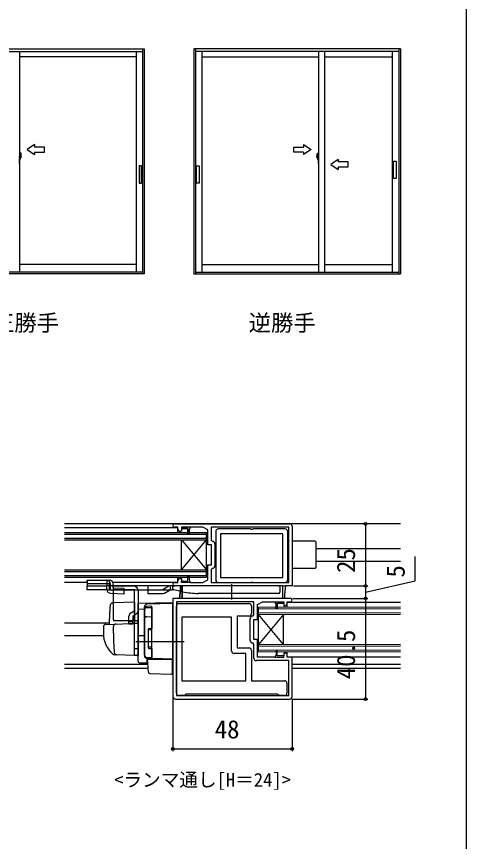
# Model space of a CAD drawing. Units: millimetres, scale not verified. Extents: x -438 to 438, y -652 to 648.
# Drawn here: x 256.3 to 437.5, y -320.3 to 11.5 of the extents above; entities that cross this region are included whole.
import ezdxf
from ezdxf.enums import TextEntityAlignment as Align

# ---------------------------------------------------------------- set-up
doc = ezdxf.new("R2010")
doc.units = ezdxf.units.MM
doc.header["$LTSCALE"] = 4
for name, color, linetype in [('0-1_USER1', 3, 'Continuous'), ('0-2_YKK_11', 7, 'Continuous'), ('0-3_YKK_12', 2, 'Continuous'), ('0-4_YKK_13', 4, 'Continuous'), ('0-5_YKK_A1', 4, 'Continuous'), ('0-6_YKK_D', 6, 'Continuous'), ('0-7_YKK_ZWAK', 7, 'Continuous')]:
    doc.layers.add(name, color=color, linetype=linetype)
doc.styles.add('ＭＳ ゴシック', font='')
doc.styles.get('ＭＳ ゴシック').set_extended_font_data('MS Gothic')

msp = doc.modelspace()

# ---------------------------------------------------------------- linework, layer by layer
at = {"layer": '0-2_YKK_11'}
for p, q in [((320.02, -192.488), (366.32, -192.488)), ((336.52, -195.588), (336.52, -215.088)), ((365.52, -215.088), (365.52, -195.588)), ((336.22, -200.588), (336.22, -209.388)), ((320.72, -260.588), (320.72, -225.588)), ((321.72, -224.588), (349.92, -224.588)), ((350.92, -225.588), (350.92, -228.588)), ((350.42, -239.388), (350.42, -230.588)), ((365.22, -256.588), (365.22, -260.588)), ((320.32, -262.988), (366.32, -262.988))]:
    msp.add_line(p, q, dxfattribs=at)
for points in [[(367.32, -193.488), (367.32, -217.488), (364.62, -217.488), (364.22, -220.988), (364.22, -222.188), (363.92, -222.488), (363.62, -222.188), (363.62, -217.488), (364.62, -217.488), (364.22, -220.988), (364.22, -222.188), (363.92, -222.488), (363.62, -222.188), (363.62, -217.488), (320.02, -217.488)], [(321.32, -194.488), (321.32, -193.888), (320.02, -193.888)], [(322.32, -214.488), (322.72, -214.488), (322.72, -215.588), (325.32, -215.588), (325.32, -213.488), (325.82, -213.488), (325.82, -215.088), (326.32, -216.088), (331.32, -216.088), (333.32, -215.088), (333.32, -208.988), (334.82, -208.988), (334.82, -200.988), (333.32, -200.988), (333.32, -194.888), (331.32, -193.888), (326.32, -193.888), (325.82, -194.888), (325.82, -196.488), (325.32, -196.488), (325.32, -194.388), (322.72, -194.388), (322.72, -195.488), (322.32, -195.488)], [(334.72, -216.088), (365.92, -216.088), (365.92, -193.888), (334.72, -193.888), (334.72, -199.088), (335.22, -199.588)], [(364.52, -194.588), (351.54, -194.588), (351.28, -194.738), (350.76, -194.738), (350.5, -194.588), (337.52, -194.588)], [(335.22, -210.388), (334.72, -210.888), (334.72, -216.088)], [(320.02, -216.088), (321.32, -216.088), (321.32, -215.488)], [(366.62, -222.488), (323.02, -222.488), (323.02, -217.788), (322.72, -217.488), (322.42, -217.788), (322.42, -218.988), (322.02, -222.488), (319.32, -222.488), (319.32, -261.988)], [(337.52, -216.088), (350.5, -216.088), (350.76, -215.938), (351.28, -215.938), (351.54, -216.088), (364.52, -216.088)], [(351.42, -229.588), (351.92, -229.088), (351.92, -223.888), (320.72, -223.888), (320.72, -261.588)], [(364.32, -244.488), (363.92, -244.488), (363.92, -245.588), (361.32, -245.588), (361.32, -243.488), (360.82, -243.488), (360.82, -245.088), (360.32, -246.088), (353.32, -246.088), (353.32, -238.988), (351.82, -238.988), (351.82, -230.988), (353.32, -230.988), (353.32, -224.888), (355.32, -223.888), (360.32, -223.888), (360.82, -224.888), (360.82, -226.488), (361.32, -226.488), (361.32, -224.388), (363.92, -224.388), (363.92, -225.488), (364.32, -225.488)], [(365.32, -224.488), (365.32, -223.888), (366.62, -223.888)], [(342.92, -243.588), (342.92, -229.988), (322.92, -229.988), (322.92, -255.588)], [(349.92, -229.588), (345.12, -229.588), (345.12, -242.388), (349.92, -242.388)], [(351.92, -246.488), (351.92, -240.888), (351.42, -240.388)], [(322.92, -255.588), (348.72, -255.588), (348.72, -244.588), (343.92, -244.588)], [(350.92, -243.388), (350.92, -255.588), (364.22, -255.588)], [(367.32, -261.988), (367.32, -246.088), (365.32, -246.088), (365.32, -245.488)], [(320.72, -261.588), (365.92, -261.588), (365.92, -247.488), (352.92, -247.488)], [(361.42, -260.988), (324.52, -260.988), (324.22, -261.288), (323.92, -261.588), (321.72, -261.588)], [(364.22, -261.588), (362.02, -261.588), (361.72, -261.288), (361.42, -260.988)]]:
    msp.add_lwpolyline(points, dxfattribs=at)
for points in [[(326.32, -193.888), (322.72, -193.888), (322.72, -194.388), (325.32, -194.388), (325.32, -196.488), (325.82, -196.488), (325.82, -194.888)], [(363.52, -196.588), (338.52, -196.588), (338.52, -214.088), (363.52, -214.088)], [(326.32, -216.088), (322.72, -216.088), (322.72, -215.588), (325.32, -215.588), (325.32, -213.488), (325.82, -213.488), (325.82, -215.088)], [(323.02, -217.788), (323.02, -222.488), (322.02, -222.488), (322.42, -218.988), (322.42, -217.788), (322.72, -217.488)], [(360.32, -223.888), (363.92, -223.888), (363.92, -224.388), (361.32, -224.388), (361.32, -226.488), (360.82, -226.488), (360.82, -224.888)], [(360.32, -246.088), (363.92, -246.088), (363.92, -245.588), (361.32, -245.588), (361.32, -243.488), (360.82, -243.488), (360.82, -245.088)]]:
    msp.add_lwpolyline(points, close=True, dxfattribs=at)
for centre, radius, start, end in [((320.02, -193.188), 0.7, 89.99999, 270.00001), ((322.32, -194.488), 1, 180.00001, 269.99999), ((337.52, -195.588), 1, 90.00001, 179.99999), ((364.52, -195.588), 1, 0.00001, 89.99999), ((366.32, -193.488), 1, 0.00001, 89.99999), ((335.22, -200.588), 1, 0.00001, 89.99999), ((335.22, -209.388), 1, 270.00001, 359.99999), ((322.32, -215.488), 1, 90.00001, 179.99999), ((337.52, -215.088), 1, 180.00001, 269.99999), ((364.52, -215.088), 1, 270.00001, 359.99999), ((320.02, -216.788), 0.7, 89.99999, 270.00001), ((321.72, -225.588), 1, 90.00001, 179.99999), ((349.92, -225.588), 1, 0.00001, 89.99999), ((364.32, -224.488), 1, 270.00001, 359.99999), ((366.62, -223.188), 0.7, 269.99999, 90.00001), ((349.92, -228.588), 1, 270.00001, 359.99999), ((351.42, -230.588), 1, 90.00001, 179.99999), ((351.42, -239.388), 1, 180.00001, 269.99999), ((343.92, -243.588), 1, 180.00001, 269.99999), ((349.92, -243.388), 1, 0.00001, 89.99999), ((364.32, -245.488), 1, 0.00001, 89.99999), ((352.92, -246.488), 1, 180.00001, 269.99999), ((364.22, -256.588), 1, 0.00001, 89.99999), ((320.32, -261.988), 1, 180.00001, 269.99999), ((321.72, -260.588), 1, 180.00001, 269.99999), ((364.22, -260.588), 1, 270.00001, 359.99999), ((366.32, -261.988), 1, 270.00001, 359.99999)]:
    msp.add_arc(centre, radius, start, end, dxfattribs=at)
at = {"layer": '0-3_YKK_12'}
for p, q in [((410.941, -192.489), (275.699, -192.489)), ((275.699, -193.989), (321.122, -193.989)), ((321.32, -195.988), (321.32, -194.388)), ((275.699, -195.989), (332.82, -195.989)), ((275.699, -196.689), (332.82, -196.689)), ((275.699, -198.289), (332.82, -198.289)), ((275.699, -198.989), (332.82, -198.989)), ((322.82, -210.989), (322.82, -198.989)), ((322.82, -210.989), (332.82, -198.989)), ((322.82, -198.989), (332.82, -210.989)), ((332.82, -213.989), (332.82, -195.989)), ((376.82, -202.489), (410.941, -202.489)), ((376.82, -207.489), (410.941, -207.489)), ((275.699, -210.989), (332.82, -210.989)), ((275.699, -211.689), (332.82, -211.689)), ((275.699, -213.289), (332.82, -213.289)), ((275.699, -213.989), (332.82, -213.989)), ((321.32, -215.588), (321.32, -213.988)), ((275.699, -215.988), (284.72, -215.988)), ((295.046, -215.988), (321.12, -215.988)), ((365.32, -225.988), (365.32, -224.388)), ((365.518, -223.989), (410.941, -223.989)), ((353.82, -225.988), (410.941, -225.846)), ((353.82, -243.988), (353.82, -225.988)), ((353.82, -226.688), (410.941, -226.546)), ((353.82, -228.288), (410.941, -228.146)), ((353.82, -228.988), (410.941, -228.846)), ((363.82, -240.988), (353.82, -228.988)), ((363.82, -228.988), (353.82, -240.988)), ((363.82, -240.988), (363.82, -228.988)), ((293.647, -232.489), (275.699, -232.489)), ((291.357, -237.489), (275.699, -237.489)), ((353.82, -240.988), (410.941, -240.846)), ((353.82, -241.688), (410.941, -241.546)), ((353.82, -243.288), (410.941, -243.146)), ((353.82, -243.988), (410.941, -243.846)), ((365.32, -245.588), (365.32, -243.988)), ((365.521, -245.988), (410.941, -245.988)), ((275.699, -248.989), (309.195, -248.989)), ((275.699, -250.489), (309.326, -250.489)), ((319.02, -248.989), (319.32, -248.989)), ((319.02, -250.489), (319.32, -250.489)), ((367.32, -248.989), (410.941, -248.989)), ((367.32, -250.489), (410.941, -250.489))]:
    msp.add_line(p, q, dxfattribs=at)
at = {"layer": '0-4_YKK_13'}
for p, q in [((376.52, -199.489), (367.354, -199.489)), ((376.82, -199.789), (376.82, -210.189)), ((376.52, -210.489), (367.354, -210.489)), ((284.72, -215.628), (284.72, -215.188)), ((284.72, -215.628), (284.72, -217.488)), ((292.72, -215.188), (293.72, -215.188)), ((292.72, -215.628), (292.72, -217.488)), ((292.72, -216.688), (284.72, -216.688)), ((293.72, -216.688), (292.72, -216.688)), ((319.32, -217.488), (292.72, -217.488)), ((292.72, -218.899), (292.72, -217.488)), ((293.72, -218.988), (293.72, -216.688)), ((294.186, -217.488), (294.186, -216.688)), ((294.186, -218.898), (294.186, -217.488)), ((295.22, -217.488), (295.22, -216.688)), ((295.22, -218.188), (295.22, -217.488)), ((295.22, -218.188), (299.42, -218.379)), ((295.32, -230.988), (295.32, -217.488)), ((295.32, -217.488), (303.32, -217.488)), ((299.42, -218.379), (299.711, -218.688)), ((299.702, -218.988), (299.711, -218.688)), ((309.22, -217.488), (309.22, -218.988)), ((317.818, -217.488), (315.218, -218.988)), ((318.22, -217.488), (318.22, -218.988)), ((319.165, -218.988), (319.27, -218.838)), ((319.27, -218.838), (319.37, -218.838)), ((319.37, -218.838), (319.475, -218.988)), ((361.82, -217.488), (319.82, -217.488)), ((342.92, -216.788), (342.92, -222.988)), ((361.82, -217.488), (362.32, -217.488)), ((362.32, -217.488), (362.32, -219.988)), ((292.72, -218.988), (319.165, -218.988)), ((294.174, -220.398), (299.651, -220.628)), ((303.82, -218.988), (295.32, -218.988)), ((299.651, -220.628), (299.702, -218.988)), ((303.82, -231.488), (303.82, -218.988)), ((305.32, -219.488), (305.32, -227.315)), ((309.22, -218.988), (309.22, -220.488)), ((309.22, -220.488), (315.352, -220.488)), ((315.852, -220.354), (318.22, -218.988)), ((319.475, -218.988), (319.165, -218.988)), ((319.475, -218.988), (319.526, -218.988)), ((323.212, -219.822), (319.715, -219.073)), ((361.82, -220.488), (329.498, -220.488)), ((295.32, -224.337), (294.993, -224.348)), ((303.82, -224.04), (295.32, -224.337)), ((303.82, -224.04), (303.82, -231.488)), ((319.32, -224.288), (305.32, -224.532)), ((305.32, -224.988), (305.32, -224.976)), ((305.32, -225.188), (305.32, -224.988)), ((319.32, -224.488), (308.785, -224.855)), ((319.32, -246.988), (319.32, -224.288)), ((302.275, -228.368), (303.82, -227.315)), ((303.12, -229.607), (304.665, -228.554)), ((305.32, -226.761), (307.82, -226.726)), ((305.32, -227.315), (305.32, -245.488)), ((307.82, -226.72), (307.82, -225.855)), ((307.82, -226.72), (307.82, -245.62)), ((307.82, -245.261), (307.82, -227.184)), ((310.82, -225.655), (308.785, -225.718)), ((308.785, -226.184), (310.82, -226.113)), ((310.82, -229.311), (310.82, -225.655)), ((310.82, -226.113), (310.82, -234.632)), ((304.32, -231.488), (295.454, -231.488)), ((301.62, -231.738), (303.12, -231.738)), ((303.12, -229.607), (303.12, -231.488)), ((303.12, -232.815), (303.12, -231.488)), ((303.82, -231.488), (303.82, -232.54)), ((308.785, -229.884), (310.82, -229.813)), ((310.82, -230.275), (310.82, -229.311)), ((291.32, -233.942), (291.32, -236.488)), ((292.285, -232.943), (296.072, -232.811)), ((295.32, -236.488), (295.32, -233.785)), ((296.072, -232.811), (304.803, -232.506)), ((305.32, -233.005), (305.32, -243.488)), ((309.32, -234.932), (309.32, -242.332)), ((310.82, -235.132), (309.32, -235.132)), ((309.62, -234.632), (310.82, -234.632)), ((305.32, -236.788), (305.32, -236.188)), ((305.32, -237.788), (305.32, -237.188)), ((307.82, -237.488), (305.32, -237.531)), ((323.82, -239.987), (304.32, -239.987)), ((305.32, -240.788), (305.32, -240.188)), ((305.32, -241.788), (305.32, -241.188)), ((305.32, -241.788), (305.32, -241.188)), ((305.32, -241.788), (305.32, -241.188)), ((305.32, -241.788), (305.32, -243.488)), ((305.32, -241.788), (305.32, -243.488)), ((310.82, -242.132), (309.32, -242.132)), ((296.579, -245.182), (295.731, -245.153)), ((304.576, -245.462), (295.747, -245.153)), ((305.32, -242.788), (303.82, -242.788)), ((305.282, -243.742), (305.088, -245.036)), ((305.32, -243.488), (305.282, -243.742)), ((309.62, -242.632), (310.82, -242.632)), ((310.82, -242.632), (310.82, -246.332)), ((305.811, -248.353), (308.785, -248.404)), ((310.82, -246.332), (308.785, -246.261)), ((310.82, -246.691), (308.785, -246.62)), ((308.785, -246.62), (308.785, -248.404)), ((309.336, -250.598), (309.296, -250.141)), ((309.477, -252.215), (309.336, -250.598)), ((319.02, -250.966), (319.02, -252.677)), ((309.958, -252.671), (318.71, -252.977))]:
    msp.add_line(p, q, dxfattribs=at)
for points in [[(284.72, -215.188), (292.72, -215.188), (292.72, -215.628)], [(292.72, -218.988), (284.72, -218.988), (284.72, -217.488), (292.72, -217.488)], [(319.32, -218.584), (319.32, -217.488), (319.82, -217.488)], [(305.32, -237.531), (305.32, -226.761), (305.32, -224.532)], [(303.12, -232.815), (301.62, -232.815), (301.62, -231.488), (301.62, -229.607)], [(305.32, -245.488), (303.82, -245.488), (303.82, -231.488)], [(319.32, -246.988), (310.82, -246.691), (310.82, -245.691), (310.82, -230.275)], [(305.32, -247.853), (305.32, -240.841), (305.32, -237.988), (305.32, -237.531)], [(309.296, -250.141), (309.02, -246.988), (309.051, -246.988)], [(309.051, -246.988), (319.02, -246.988), (319.02, -250.33), (319.02, -250.966)]]:
    msp.add_lwpolyline(points, dxfattribs=at)
for centre, radius, start, end in [((376.52, -199.789), 0.3, 0, 90), ((376.52, -210.189), 0.3, 270, 0), ((292.703, -216.672), 1.483, 359.35664, 89.34185), ((293.72, -216.688), 1.5, 0, 90), ((294.22, -218.899), 1.5, 180, 268.23761), ((303.32, -219.488), 2, 0, 90), ((319.82, -218.584), 0.5, 180, 257.90524), ((315.352, -219.488), 1, 270, 299.98), ((329.498, -190.488), 30, 257.90524, 270), ((361.82, -219.988), 0.5, 270, 0), ((408.62, -234.988), 115, 175.1492, 178.95761), ((295.028, -225.348), 1, 92, 175.1492), ((308.82, -225.855), 1, 92, 180), ((303.12, -229.607), 1.5, 124.28688, 180), ((303.82, -227.315), 1.5, 304.28688, 0), ((308.82, -226.717), 1, 91.97531, 180.18561), ((308.82, -227.184), 1, 92, 180), ((296.32, -230.988), 1, 180, 210), ((304.32, -232.488), 1, 0, 90), ((308.82, -230.884), 1, 92, 180), ((292.32, -233.942), 1, 92, 180), ((296.32, -233.785), 1, 92, 180), ((304.82, -233.005), 0.5, 0, 92), ((309.62, -234.932), 0.3, 90, 180), ((302.32, -236.587), 11, 179.4814, 229.17186), ((376.32, -236.475), 81, 180.00856, 185.53061), ((295.782, -244.154), 1, 229.17186, 268), ((296.692, -244.186), 1, 185.53061, 268), ((304.593, -244.962), 0.5, 268, 351.46923), ((308.82, -245.261), 1, 180, 268), ((309.62, -242.332), 0.3, 180, 270), ((305.82, -247.853), 0.5, 180, 196.57035), ((305.82, -247.853), 0.5, 180, 269), ((308.82, -245.62), 1, 180, 268), ((309.975, -252.171), 0.5, 185, 268.02699), ((318.72, -252.677), 0.3, 268, 0)]:
    msp.add_arc(centre, radius, start, end, dxfattribs=at)
msp.add_ellipse((295.72, -218.188), major_axis=(0, 9.5), ratio=0.421053, start_param=4.5538307, end_param=4.6280786, dxfattribs=at)
at = {"layer": '0-5_YKK_A1'}
for p, q in [((224.541, -1.5), (307.741, -1.5)), ((225.241, -2.6), (307.041, -2.6)), ((257.565, -2.6), (257.565, -91.3)), ((304.566, -2.6), (304.566, -91.3)), ((307.041, -1.5), (307.041, -92)), ((307.741, -1.5), (307.741, -92)), ((410.941, -1.5), (327.741, -1.5)), ((327.741, -1.5), (327.741, -92)), ((328.441, -1.5), (328.441, -92)), ((410.241, -2.6), (328.441, -2.6)), ((330.916, -2.6), (330.916, -91.3)), ((377.917, -2.6), (377.917, -91.3)), ((380.317, -2.6), (380.317, -91.3)), ((407.767, -91.3), (407.767, -2.6)), ((410.241, -1.5), (410.241, -92)), ((410.941, -1.5), (410.941, -92)), ((304.566, -4.75), (257.565, -4.75)), ((330.916, -4.75), (377.917, -4.75)), ((380.317, -4.75), (407.767, -4.75)), ((263.565, -40), (263.565, -41)), ((263.565, -43), (263.565, -44)), ((371.917, -40), (371.917, -41)), ((371.917, -43), (371.917, -44)), ((257.973, -45), (257.49, -45)), ((257.79, -43.97), (257.565, -43.962)), ((257.565, -44.533), (257.79, -44.529)), ((257.565, -44.608), (257.79, -44.611)), ((257.565, -44.957), (257.578, -44.957)), ((257.565, -45.07), (257.578, -45.07)), ((257.565, -47.712), (257.565, -45.712)), ((257.79, -45.955), (257.565, -45.962)), ((257.578, -45.27), (257.578, -44.633)), ((257.766, -44.627), (257.591, -44.62)), ((257.766, -45.276), (257.591, -45.282)), ((257.737, -45), (258.307, -45)), ((257.778, -45.263), (257.778, -44.639)), ((257.778, -44.988), (257.783, -44.988)), ((257.783, -45.013), (257.778, -45.013)), ((257.806, -45), (257.779, -45)), ((257.79, -43.97), (257.79, -44.612)), ((257.861, -43.98), (257.79, -43.977)), ((257.89, -44.607), (257.79, -44.607)), ((257.79, -44.612), (257.89, -44.616)), ((257.79, -45.005), (257.79, -44.995)), ((257.79, -45.313), (257.89, -45.309)), ((257.79, -45.955), (257.79, -45.313)), ((257.89, -45.318), (257.79, -45.318)), ((257.861, -45.945), (257.79, -45.948)), ((258.254, -45), (257.798, -45)), ((257.813, -45.032), (257.813, -44.978)), ((257.865, -44.615), (257.865, -44.607)), ((257.865, -45.31), (257.865, -45.318)), ((257.89, -44.607), (257.873, -43.992)), ((257.89, -45.318), (257.873, -45.933)), ((257.892, -44.482), (257.887, -44.482)), ((257.892, -45.443), (257.887, -45.443)), ((257.892, -44.507), (257.888, -44.507)), ((257.892, -45.418), (257.888, -45.418)), ((257.89, -45.309), (257.89, -44.616)), ((257.915, -44.75), (257.89, -44.75)), ((257.9, -44.49), (257.9, -44.5)), ((257.9, -45.435), (257.9, -45.425)), ((257.915, -45.255), (257.915, -43.508)), ((257.915, -44.626), (257.915, -45.406)), ((257.923, -45.262), (258.228, -45.252)), ((258.159, -43.509), (257.928, -43.5)), ((257.965, -45.407), (257.965, -45.261)), ((257.99, -45.432), (258.053, -45.432)), ((258.066, -45.481), (257.99, -45.481)), ((258.065, -45.481), (258.065, -45.444)), ((258.24, -45.239), (258.24, -44.635)), ((377.745, -45), (377.175, -45)), ((377.228, -45), (377.684, -45)), ((377.242, -45.239), (377.242, -44.635)), ((377.559, -45.262), (377.254, -45.252)), ((377.323, -43.509), (377.554, -43.5)), ((377.416, -45.481), (377.492, -45.481)), ((377.417, -45.481), (377.417, -45.444)), ((377.492, -45.432), (377.429, -45.432)), ((377.51, -45), (377.992, -45)), ((377.517, -45.407), (377.517, -45.261)), ((377.567, -45.255), (377.567, -43.508)), ((377.567, -44.626), (377.567, -45.406)), ((377.567, -44.75), (377.592, -44.75)), ((377.582, -44.49), (377.582, -44.5)), ((377.582, -45.435), (377.582, -45.425)), ((377.59, -44.482), (377.595, -44.482)), ((377.59, -44.507), (377.594, -44.507)), ((377.59, -45.418), (377.594, -45.418)), ((377.59, -45.443), (377.595, -45.443)), ((377.592, -44.607), (377.609, -43.992)), ((377.592, -44.607), (377.692, -44.607)), ((377.692, -44.612), (377.592, -44.616)), ((377.592, -45.309), (377.592, -44.616)), ((377.692, -45.313), (377.592, -45.309)), ((377.592, -45.318), (377.692, -45.318)), ((377.592, -45.318), (377.609, -45.933)), ((377.617, -44.615), (377.617, -44.607)), ((377.617, -45.31), (377.617, -45.318)), ((377.621, -43.98), (377.692, -43.977)), ((377.621, -45.945), (377.692, -45.948)), ((377.669, -45.032), (377.669, -44.978)), ((377.676, -45), (377.703, -45)), ((377.692, -43.97), (377.917, -43.962)), ((377.692, -43.97), (377.692, -44.612)), ((377.917, -44.533), (377.692, -44.529)), ((377.917, -44.608), (377.692, -44.611)), ((377.692, -45.005), (377.692, -44.995)), ((377.692, -45.955), (377.692, -45.313)), ((377.692, -45.955), (377.917, -45.962)), ((377.704, -44.988), (377.699, -44.988)), ((377.699, -45.013), (377.704, -45.013)), ((377.704, -45.263), (377.704, -44.639)), ((377.716, -44.627), (377.891, -44.62)), ((377.716, -45.276), (377.891, -45.282)), ((377.904, -45.27), (377.904, -44.633)), ((377.917, -44.957), (377.904, -44.957)), ((377.917, -45.07), (377.904, -45.07)), ((377.917, -47.712), (377.917, -45.712)), ((385.867, -46), (385.867, -47)), ((385.867, -49), (385.867, -50)), ((304.566, -88.175), (257.565, -88.175)), ((330.916, -88.175), (377.917, -88.175)), ((380.317, -88.175), (407.767, -88.175)), ((307.741, -92), (224.541, -92)), ((307.041, -91.3), (225.241, -91.3)), ((327.741, -92), (410.941, -92)), ((328.441, -91.3), (410.241, -91.3))]:
    msp.add_line(p, q, dxfattribs=at)
for points in [[(263.565, -40), (260.565, -42), (263.565, -44)], [(263.565, -43), (267.565, -43), (267.565, -41), (263.565, -41)], [(371.917, -43), (367.917, -43), (367.917, -41), (371.917, -41)], [(371.917, -40), (374.917, -42), (371.917, -44)], [(257.915, -44.75), (257.915, -45.25), (257.89, -45.25)], [(377.567, -44.75), (377.567, -45.25), (377.592, -45.25)], [(385.867, -46), (382.867, -48), (385.867, -50)], [(385.867, -49), (389.867, -49), (389.867, -47), (385.867, -47)]]:
    msp.add_lwpolyline(points, dxfattribs=at)
for points in [[(305.654, -55.5), (306.654, -55.5), (306.654, -48.5), (305.654, -48.5)], [(329.829, -55.5), (328.829, -55.5), (328.829, -48.5), (329.829, -48.5)], [(409.154, -53.612), (408.154, -53.612), (408.154, -46.612), (409.154, -46.612)]]:
    msp.add_lwpolyline(points, close=True, dxfattribs=at)
for centre in [(257.813, -45), (377.669, -45)]:
    msp.add_circle(centre, 0.0187, dxfattribs=at)
for centre, radius, start, end in [((257.59, -44.633), 0.0125, 88, 180), ((257.765, -44.639), 0.0125, 0, 88), ((257.765, -45.263), 0.0125, 272, 0), ((257.783, -44.995), 0.0075, 0, 90), ((257.783, -45.005), 0.0075, 270, 0), ((257.861, -43.992), 0.0125, 1.59845, 88), ((257.861, -45.933), 0.0125, 272, 358.40155), ((257.892, -44.49), 0.0075, 1.59845, 90), ((257.892, -44.5), 0.0075, 270, 1.59845), ((257.892, -45.425), 0.0075, 358.40155, 90), ((257.892, -45.435), 0.0075, 270, 358.40155), ((257.99, -45.406), 0.075, 180, 270), ((257.928, -43.513), 0.0125, 88, 180), ((257.923, -45.255), 0.0075, 180, 272), ((257.99, -45.407), 0.025, 180, 270), ((258.053, -45.444), 0.0125, 0, 90), ((257.384, -45.05), 0.781, 330.29135, 344.77118), ((257.384, -45.1), 0.781, 330.79965, 348.61756), ((258.159, -43.516), 0.0075, 7.51949, 88), ((249.615, -44.644), 8.625, 0.05792, 7.51949), ((258.228, -45.239), 0.0125, 272, 0), ((385.867, -44.644), 8.625, 172.48051, 179.94208), ((377.254, -45.239), 0.0125, 180, 268), ((377.323, -43.516), 0.0075, 92, 172.48051), ((378.098, -45.1), 0.781, 191.38244, 209.20035), ((378.098, -45.05), 0.781, 195.22882, 209.70865), ((377.429, -45.444), 0.0125, 90, 180), ((377.492, -45.406), 0.075, 270, 0), ((377.492, -45.407), 0.025, 270, 0), ((377.554, -43.513), 0.0125, 0, 92), ((377.559, -45.255), 0.0075, 268, 0), ((377.59, -44.5), 0.0075, 178.40155, 270), ((377.59, -45.425), 0.0075, 90, 181.59845), ((377.59, -44.49), 0.0075, 90, 178.40155), ((377.59, -45.435), 0.0075, 181.59845, 270), ((377.621, -43.992), 0.0125, 92, 178.40155), ((377.621, -45.933), 0.0125, 181.59845, 268), ((377.699, -44.995), 0.0075, 90, 180), ((377.699, -45.005), 0.0075, 180, 270), ((377.717, -44.639), 0.0125, 92, 180), ((377.717, -45.263), 0.0125, 180, 268), ((377.892, -44.633), 0.0125, 0, 92), ((257.59, -47.02), 0.0125, 180, 272), ((377.892, -47.02), 0.0125, 268, 0)]:
    msp.add_arc(centre, radius, start, end, dxfattribs=at)
at = {"layer": '0-6_YKK_D'}
for p, q in [((396.82, -192.489), (396.82, -217.489)), ((367.82, -217.489), (397.82, -217.489)), ((367.82, -217.489), (397.82, -217.489)), ((396.82, -217.489), (396.82, -222.488)), ((367.62, -222.488), (397.82, -222.488)), ((367.62, -222.488), (397.82, -222.488)), ((396.82, -222.488), (396.82, -262.988)), ((319.32, -262.488), (319.32, -283.988)), ((367.32, -262.988), (367.32, -283.988)), ((367.32, -262.988), (397.82, -262.988)), ((319.32, -282.988), (367.32, -282.988))]:
    msp.add_line(p, q, dxfattribs=at)
msp.add_lwpolyline([(396.82, -219.988), (416.82, -215.376), (416.82, -205.58)], dxfattribs=at)
for centre in [(396.82, -192.489), (396.82, -217.489), (396.82, -217.489), (396.82, -222.488), (396.82, -222.488), (396.82, -262.988), (319.32, -282.988), (367.32, -282.988)]:
    msp.add_circle(centre, 0.531, dxfattribs=at)
at = {"layer": '0-7_YKK_ZWAK'}
msp.add_lwpolyline([(-437.5, -652), (437.5, -652), (437.5, 623)], dxfattribs=at)

# ---------------------------------------------------------------- texts
at = {"layer": '0-1_USER1', "style": 'ＭＳ ゴシック'}
for s, height, p in [('正勝手', 6.598, (246.454, -116.97)), ('逆勝手', 6.598, (349.807, -116.97)), ('<ランマ通し[H＝24]>', 5.499, (295.647, -299.835))]:
    msp.add_text(s, height=height, dxfattribs=at).set_placement(p, align=Align.BOTTOM_LEFT)
at = {"layer": '0-6_YKK_D', "style": 'ＭＳ ゴシック'}
for s, p in [('25', (394.82, -212.261)), ('5', (414.82, -214.114)), ('40.5', (394.82, -255.01))]:
    msp.add_text(s, height=7.331, rotation=90, dxfattribs=at).set_placement(p, align=Align.BOTTOM_LEFT)
msp.add_text('48', height=7.331, dxfattribs=at).set_placement((336.133, -280.988), align=Align.BOTTOM_LEFT)

doc.saveas('drawing.dxf')
